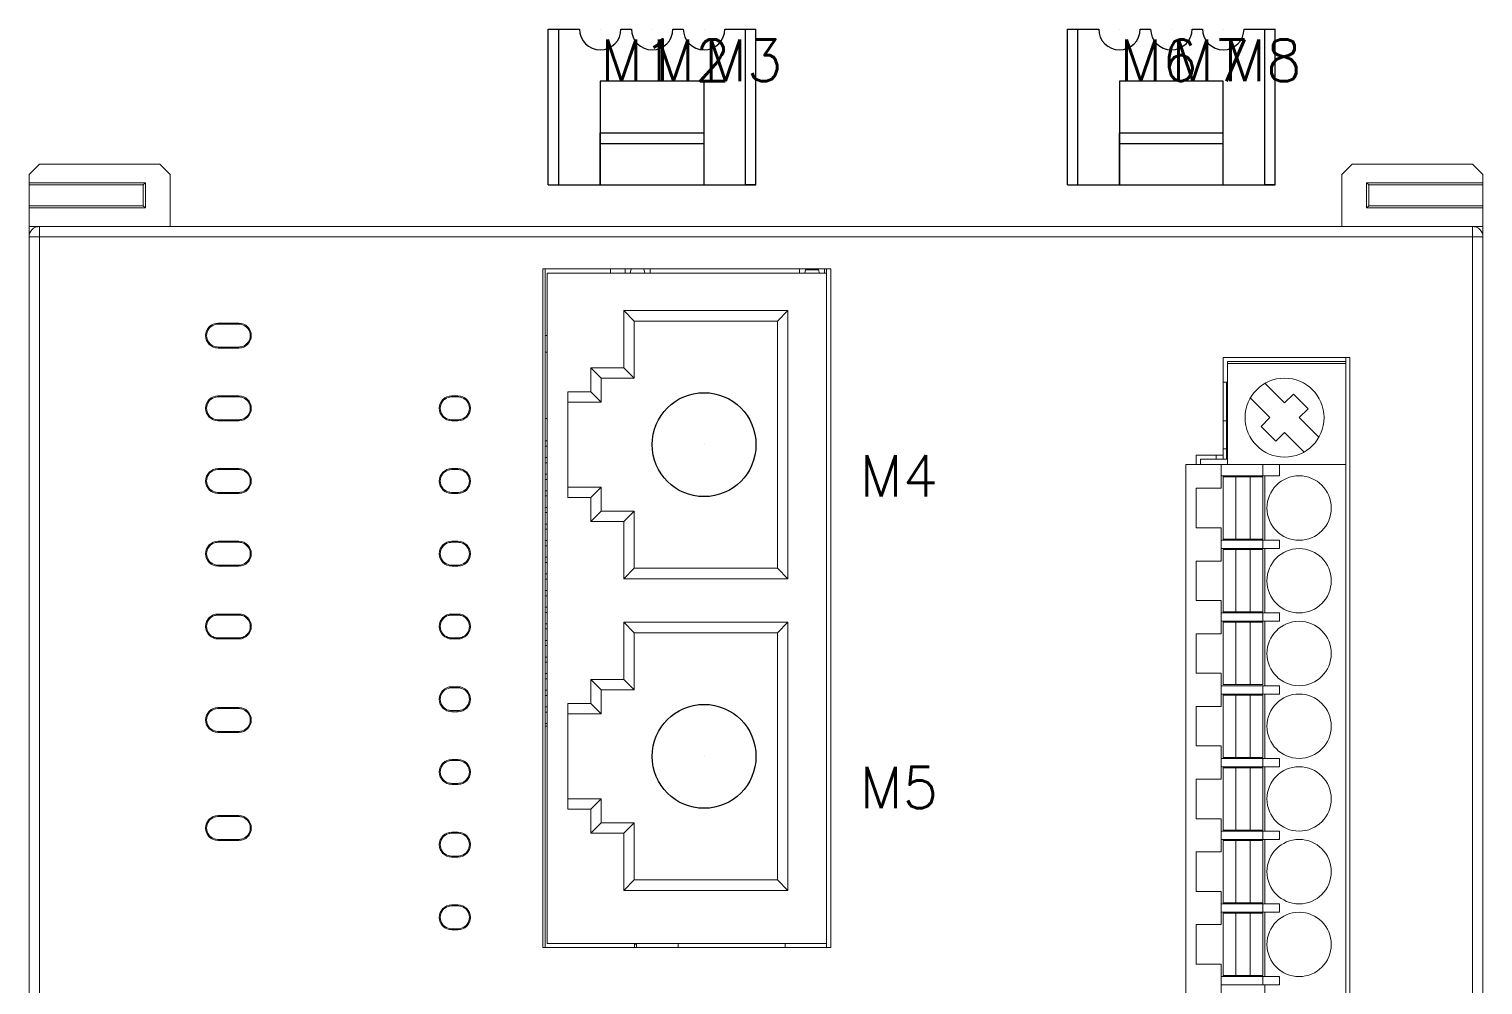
# Model space of a CAD drawing. Extents: x 0 to 111, y 0 to 103.
# Drawn here: x 0 to 70, y 56.5 to 102.5 of the extents above; entities that cross this region are included whole.
import ezdxf

# ---------------------------------------------------------------- set-up
doc = ezdxf.new("R2010")
doc.units = 0
doc.header["$LTSCALE"] = 4
doc.layers.get('0').update_dxf_attribs({"linetype": 'CONTINUOUS'})
doc.styles.get("Standard").update_dxf_attribs({"font": 'romans.shx'})

msp = doc.modelspace()

# ---------------------------------------------------------------- linework, layer by layer
for p, q in [((25, 95), (25, 102.5)), ((25, 102.5), (26.5, 102.5)), ((25.5, 95), (25.5, 102.5)), ((28.5, 102.5), (29, 102.5)), ((31, 102.5), (31.5, 102.5)), ((33.5, 102.5), (35, 102.5)), ((34.5, 95), (34.5, 102.5)), ((35, 95), (35, 102.5)), ((50, 95), (50, 102.5)), ((50, 102.5), (51.5, 102.5)), ((50.5, 95), (50.5, 102.5)), ((53.5, 102.5), (54, 102.5)), ((56, 102.5), (56.5, 102.5)), ((58.5, 102.5), (60, 102.5)), ((59.5, 95), (59.5, 102.5)), ((60, 95), (60, 102.5)), ((27.5, 100), (27.5, 95)), ((32.5, 100), (27.5, 100)), ((32.5, 95), (32.5, 100)), ((52.5, 100), (52.5, 95)), ((57.5, 100), (52.5, 100)), ((57.5, 95), (57.5, 100)), ((27.5, 95), (27.5, 97.5)), ((27.5, 97.5), (32.5, 97.5)), ((27.5, 97.5), (27.5, 97)), ((52.5, 95), (52.5, 97.5)), ((52.5, 97.5), (57.5, 97.5)), ((52.5, 97.5), (52.5, 97)), ((27.5, 97), (32.5, 97)), ((52.5, 97), (57.5, 97)), ((25, 95), (35, 95)), ((25, 95), (25.5, 95)), ((35, 95), (34.5, 95)), ((50, 95), (60, 95)), ((50, 95), (50.5, 95)), ((60, 95), (59.5, 95))]:
    msp.add_line(p, q)
at = {"color": 7, "linetype": 'Continuous', "lineweight": 0}
for p, q in [((0, 95.5), (0.5, 96)), ((0.5, 96), (6.3, 96)), ((6.8, 95.5), (6.3, 96)), ((63.2, 95.5), (63.7, 96)), ((63.7, 96), (69.5, 96)), ((70, 95.5), (69.5, 96)), ((0, 95.1), (0, 95.5)), ((6.8, 93), (6.8, 95.5)), ((63.2, 95.5), (63.2, 93)), ((70, 95.5), (70, 95.1)), ((0, 95), (0, 95.1)), ((5.6, 95.1), (0, 95.1)), ((0, 94), (0, 95)), ((5.5, 95), (0, 95)), ((5.6, 95.1), (5.5, 95)), ((5.5, 94), (5.5, 95)), ((5.6, 93.9), (5.6, 95.1)), ((70, 95.1), (64.4, 95.1)), ((64.4, 95.1), (64.5, 95)), ((64.4, 93.9), (64.4, 95.1)), ((64.5, 94), (64.5, 95)), ((64.5, 95), (70, 95)), ((70, 95.1), (70, 95)), ((70, 94), (70, 95)), ((0, 93.9), (0, 94)), ((5.5, 94), (0, 94)), ((0, 93), (0, 93.9)), ((5.6, 93.9), (0, 93.9)), ((5.6, 93.9), (5.5, 94)), ((64.4, 93.9), (64.5, 94)), ((70, 93.9), (64.4, 93.9)), ((64.5, 94), (70, 94)), ((70, 94), (70, 93.9)), ((70, 93.9), (70, 93)), ((0, 92.5), (0, 93)), ((0.5, 93), (0, 93)), ((0, 92.5), (0, 3.5)), ((0.5, 92.5), (0, 92.5)), ((69.5, 93), (0.5, 93)), ((0.5, 92.5), (0.5, 93)), ((69.5, 92.5), (0.5, 92.5)), ((0.5, 92.5), (0.5, 3.5)), ((69.5, 93), (70, 93)), ((69.5, 92.5), (69.5, 93)), ((69.5, 3.5), (69.5, 92.5)), ((69.5, 92.5), (70, 92.5)), ((70, 92.5), (70, 93)), ((70, 3.5), (70, 92.5)), ((24.74, 90.955), (24.74, 58.295)), ((38.6, 90.955), (24.74, 90.955)), ((24.85, 58.295), (24.85, 90.955)), ((24.94, 90.755), (24.94, 58.495)), ((38.4, 90.755), (24.94, 90.755)), ((28, 90.955), (28, 90.755)), ((28.7, 90.955), (28.7, 90.755)), ((28.947, 90.755), (28.997, 90.955)), ((29.653, 90.755), (29.603, 90.955)), ((29.9, 90.955), (29.9, 90.755)), ((37.1, 90.755), (37.1, 90.955)), ((37.347, 90.755), (37.388, 90.921)), ((37.388, 90.921), (38.001, 90.921)), ((38.001, 90.921), (38.012, 90.92)), ((38.012, 90.92), (38.012, 90.955)), ((38.053, 90.755), (38.012, 90.92)), ((38.3, 90.955), (38.3, 90.755)), ((38.4, 90.755), (38.4, 90.955)), ((38.4, 58.495), (38.4, 90.755)), ((38.6, 58.295), (38.6, 90.955)), ((28.64, 88.95), (36.54, 88.95)), ((29.14, 88.45), (28.64, 88.95)), ((28.64, 86.2), (28.64, 88.95)), ((36.04, 88.45), (36.54, 88.95)), ((36.54, 88.95), (36.54, 76.05)), ((9.1, 88.35), (9.1, 88.3)), ((10.1, 88.35), (9.1, 88.35)), ((10.1, 88.3), (9.1, 88.3)), ((10.1, 88.35), (10.1, 88.3)), ((29.14, 88.45), (36.04, 88.45)), ((29.14, 85.7), (29.14, 88.45)), ((36.04, 88.45), (36.04, 76.55)), ((24.94, 87.755), (24.85, 87.755)), ((9.1, 87.15), (9.1, 87.2)), ((9.1, 87.2), (10.1, 87.2)), ((9.1, 87.15), (10.1, 87.15)), ((10.1, 87.15), (10.1, 87.2)), ((24.85, 86.955), (24.94, 86.955)), ((27.54, 85.7), (27.04, 86.2)), ((27.04, 86.2), (28.64, 86.2)), ((27.04, 85.05), (27.04, 86.2)), ((29.14, 85.7), (28.64, 86.2)), ((63.6, 86.7), (57.5, 86.7)), ((57.5, 86.7), (57.5, 82)), ((57.7, 86.5), (57.7, 86.4)), ((63.4, 86.5), (57.7, 86.5)), ((57.7, 86.4), (63.4, 86.4)), ((57.7, 81.55), (57.7, 86.4)), ((63.4, 86.5), (63.4, 86.7)), ((63.4, 86.4), (63.4, 86.5)), ((63.4, 86.4), (63.4, 81.55)), ((63.6, 44.2), (63.6, 86.7)), ((27.54, 85.7), (29.14, 85.7)), ((27.54, 84.55), (27.54, 85.7)), ((57.65, 85.5), (57.5, 85.5)), ((57.7, 85.5), (57.65, 85.5)), ((57.65, 85.5), (57.65, 82.3)), ((60.45, 84.507), (59.515, 85.442)), ((9.1, 84.85), (9.1, 84.8)), ((10.1, 84.85), (9.1, 84.85)), ((10.1, 84.8), (9.1, 84.8)), ((10.1, 84.85), (10.1, 84.8)), ((20.35, 84.85), (20.35, 84.8)), ((20.65, 84.85), (20.35, 84.85)), ((20.65, 84.8), (20.35, 84.8)), ((20.65, 84.85), (20.65, 84.8)), ((25.94, 79.95), (25.94, 85.05)), ((25.94, 85.05), (27.04, 85.05)), ((27.54, 84.55), (27.04, 85.05)), ((58.8, 84.743), (58.808, 84.735)), ((58.808, 84.735), (59.743, 83.8)), ((60.874, 84.931), (60.45, 84.507)), ((61.581, 84.224), (60.874, 84.931)), ((25.94, 84.55), (27.54, 84.55)), ((61.157, 83.8), (61.581, 84.224)), ((9.1, 83.65), (9.1, 83.7)), ((9.1, 83.7), (10.1, 83.7)), ((9.1, 83.65), (10.1, 83.65)), ((10.1, 83.65), (10.1, 83.7)), ((20.35, 83.65), (20.35, 83.7)), ((20.35, 83.7), (20.65, 83.7)), ((20.35, 83.65), (20.65, 83.65)), ((20.65, 83.65), (20.65, 83.7)), ((24.85, 83.755), (24.94, 83.755)), ((57.65, 83.65), (57.5, 83.65)), ((59.743, 83.8), (59.319, 83.376)), ((59.319, 83.376), (60.026, 82.669)), ((62.092, 82.865), (61.157, 83.8)), ((24.85, 82.68), (24.94, 82.68)), ((60.026, 82.669), (60.45, 83.093)), ((60.45, 83.093), (61.385, 82.158)), ((62.1, 82.857), (62.092, 82.865)), ((24.85, 82.43), (24.94, 82.43)), ((57.5, 82), (56.2, 82)), ((56.2, 82), (56.2, 81.55)), ((57.15, 82), (57.15, 81.8)), ((57.5, 82.3), (57.65, 82.3)), ((57.5, 82), (57.5, 81.8)), ((57.65, 81.8), (57.65, 82.3)), ((57.7, 82.3), (57.65, 82.3)), ((9.1, 81.35), (9.1, 81.3)), ((10.1, 81.35), (9.1, 81.35)), ((10.1, 81.3), (9.1, 81.3)), ((10.1, 81.35), (10.1, 81.3)), ((20.35, 81.35), (20.35, 81.3)), ((20.65, 81.35), (20.35, 81.35)), ((20.65, 81.3), (20.35, 81.3)), ((20.65, 81.35), (20.65, 81.3)), ((24.85, 81.88), (24.94, 81.88)), ((24.85, 81.63), (24.94, 81.63)), ((55.7, 81.55), (57.4, 81.55)), ((55.7, 49.35), (55.7, 81.55)), ((56.4, 81.55), (56.4, 81.8)), ((57.7, 81.8), (56.4, 81.8)), ((57.4, 81.55), (59.4, 81.55)), ((57.4, 81), (57.4, 81.55)), ((59.4, 81.55), (60.2, 81.55)), ((59.4, 81), (59.4, 81.55)), ((60.2, 81.55), (63.4, 81.55)), ((60.2, 81.55), (60.2, 81)), ((63.4, 49.35), (63.4, 81.55)), ((24.85, 81.08), (24.94, 81.08)), ((24.85, 80.83), (24.94, 80.83)), ((57.4, 81), (57.4, 80.4)), ((57.4, 81), (59.4, 81)), ((57.5, 80.95), (58.1, 80.95)), ((57.5, 77.95), (57.5, 80.95)), ((57.5, 77.95), (57.5, 80.95)), ((58.1, 77.95), (58.1, 80.95)), ((58.1, 77.95), (58.1, 80.95)), ((58.1, 80.95), (58.8, 80.95)), ((58.8, 80.95), (59.4, 80.95)), ((58.8, 77.95), (58.8, 80.95)), ((58.8, 77.95), (58.8, 80.95)), ((59.4, 81), (59.5, 81)), ((59.4, 77.95), (59.4, 80.95)), ((59.5, 77.9), (59.5, 81)), ((59.5, 81), (60.2, 81)), ((9.1, 80.15), (9.1, 80.2)), ((9.1, 80.2), (10.1, 80.2)), ((9.1, 80.15), (10.1, 80.15)), ((10.1, 80.15), (10.1, 80.2)), ((20.35, 80.15), (20.35, 80.2)), ((20.35, 80.2), (20.65, 80.2)), ((20.35, 80.15), (20.65, 80.15)), ((20.65, 80.15), (20.65, 80.2)), ((24.85, 80.28), (24.94, 80.28)), ((24.85, 80.03), (24.94, 80.03)), ((27.54, 80.45), (25.94, 80.45)), ((27.04, 79.95), (25.94, 79.95)), ((27.54, 80.45), (27.04, 79.95)), ((27.04, 78.8), (27.04, 79.95)), ((27.54, 79.3), (27.54, 80.45)), ((57.4, 80.4), (56.2, 80.4)), ((56.2, 80.4), (56.2, 78.5)), ((24.85, 79.48), (24.94, 79.48)), ((24.85, 79.23), (24.94, 79.23)), ((27.54, 79.3), (27.04, 78.8)), ((29.14, 79.3), (27.54, 79.3)), ((29.14, 79.3), (28.64, 78.8)), ((29.14, 76.55), (29.14, 79.3)), ((24.85, 78.68), (24.94, 78.68)), ((24.85, 78.43), (24.94, 78.43)), ((28.64, 78.8), (27.04, 78.8)), ((28.64, 76.05), (28.64, 78.8)), ((56.2, 78.5), (57.4, 78.5)), ((57.4, 78.5), (57.4, 77.9)), ((9.1, 77.85), (9.1, 77.8)), ((10.1, 77.85), (9.1, 77.85)), ((10.1, 77.8), (9.1, 77.8)), ((10.1, 77.85), (10.1, 77.8)), ((20.35, 77.85), (20.35, 77.8)), ((20.65, 77.85), (20.35, 77.85)), ((20.65, 77.8), (20.35, 77.8)), ((20.65, 77.85), (20.65, 77.8)), ((24.85, 77.88), (24.94, 77.88)), ((57.4, 77.5), (57.4, 77.9)), ((57.4, 77.9), (59.4, 77.9)), ((57.5, 77.95), (58.1, 77.95)), ((58.1, 77.95), (58.8, 77.95)), ((58.8, 77.95), (59.4, 77.95)), ((59.4, 77.9), (59.5, 77.9)), ((59.4, 77.5), (59.4, 77.9)), ((59.5, 77.9), (60.2, 77.9)), ((60.2, 77.9), (60.2, 77.5)), ((24.85, 77.63), (24.94, 77.63)), ((24.85, 77.08), (24.94, 77.08)), ((57.4, 77.5), (57.4, 76.9)), ((57.4, 77.5), (59.4, 77.5)), ((57.5, 77.45), (58.1, 77.45)), ((57.5, 74.45), (57.5, 77.45)), ((57.5, 74.45), (57.5, 77.45)), ((58.1, 74.45), (58.1, 77.45)), ((58.1, 74.45), (58.1, 77.45)), ((58.1, 77.45), (58.8, 77.45)), ((58.8, 77.45), (59.4, 77.45)), ((58.8, 74.45), (58.8, 77.45)), ((58.8, 74.45), (58.8, 77.45)), ((59.4, 77.5), (59.5, 77.5)), ((59.4, 74.45), (59.4, 77.45)), ((59.5, 74.4), (59.5, 77.5)), ((59.5, 77.5), (60.2, 77.5)), ((9.1, 76.65), (9.1, 76.7)), ((9.1, 76.7), (10.1, 76.7)), ((9.1, 76.65), (10.1, 76.65)), ((10.1, 76.65), (10.1, 76.7)), ((20.35, 76.65), (20.35, 76.7)), ((20.35, 76.7), (20.65, 76.7)), ((20.35, 76.65), (20.65, 76.65)), ((20.65, 76.65), (20.65, 76.7)), ((24.85, 76.83), (24.94, 76.83)), ((29.14, 76.55), (28.64, 76.05)), ((36.04, 76.55), (29.14, 76.55)), ((36.04, 76.55), (36.54, 76.05)), ((57.4, 76.9), (56.2, 76.9)), ((56.2, 76.9), (56.2, 75)), ((24.85, 76.28), (24.94, 76.28)), ((24.85, 76.03), (24.94, 76.03)), ((36.54, 76.05), (28.64, 76.05)), ((24.85, 75.48), (24.94, 75.48)), ((24.85, 75.23), (24.94, 75.23)), ((56.2, 75), (57.4, 75)), ((57.4, 75), (57.4, 74.4)), ((9.1, 74.35), (9.1, 74.3)), ((10.1, 74.35), (9.1, 74.35)), ((10.1, 74.3), (9.1, 74.3)), ((10.1, 74.35), (10.1, 74.3)), ((20.35, 74.35), (20.35, 74.3)), ((20.65, 74.35), (20.35, 74.35)), ((20.65, 74.3), (20.35, 74.3)), ((20.65, 74.35), (20.65, 74.3)), ((24.85, 74.68), (24.94, 74.68)), ((24.85, 74.43), (24.94, 74.43)), ((57.4, 74), (57.4, 74.4)), ((57.4, 74.4), (59.4, 74.4)), ((57.5, 74.45), (58.1, 74.45)), ((58.1, 74.45), (58.8, 74.45)), ((58.8, 74.45), (59.4, 74.45)), ((59.4, 74.4), (59.5, 74.4)), ((59.4, 74), (59.4, 74.4)), ((59.5, 74.4), (60.2, 74.4)), ((60.2, 74.4), (60.2, 74)), ((24.85, 73.88), (24.94, 73.88)), ((24.85, 73.63), (24.94, 73.63)), ((28.64, 73.95), (36.54, 73.95)), ((28.64, 71.2), (28.64, 73.95)), ((29.14, 73.45), (28.64, 73.95)), ((36.04, 73.45), (36.54, 73.95)), ((36.54, 73.95), (36.54, 61.05)), ((57.4, 74), (57.4, 73.4)), ((57.4, 74), (59.4, 74)), ((57.5, 73.95), (58.1, 73.95)), ((57.5, 70.95), (57.5, 73.95)), ((57.5, 70.95), (57.5, 73.95)), ((58.1, 70.95), (58.1, 73.95)), ((58.1, 70.95), (58.1, 73.95)), ((58.1, 73.95), (58.8, 73.95)), ((58.8, 73.95), (59.4, 73.95)), ((58.8, 70.95), (58.8, 73.95)), ((58.8, 70.95), (58.8, 73.95)), ((59.4, 74), (59.5, 74)), ((59.4, 70.95), (59.4, 73.95)), ((59.5, 70.9), (59.5, 74)), ((59.5, 74), (60.2, 74)), ((9.1, 73.15), (9.1, 73.2)), ((9.1, 73.2), (10.1, 73.2)), ((9.1, 73.15), (10.1, 73.15)), ((10.1, 73.15), (10.1, 73.2)), ((20.35, 73.15), (20.35, 73.2)), ((20.35, 73.2), (20.65, 73.2)), ((20.35, 73.15), (20.65, 73.15)), ((20.65, 73.15), (20.65, 73.2)), ((24.85, 73.08), (24.94, 73.08)), ((24.85, 72.83), (24.94, 72.83)), ((29.14, 70.7), (29.14, 73.45)), ((29.14, 73.45), (36.04, 73.45)), ((36.04, 73.45), (36.04, 61.55)), ((57.4, 73.4), (56.2, 73.4)), ((56.2, 73.4), (56.2, 71.5)), ((24.85, 72.28), (24.94, 72.28)), ((24.85, 72.03), (24.94, 72.03)), ((24.85, 71.48), (24.94, 71.48)), ((56.2, 71.5), (57.4, 71.5)), ((57.4, 71.5), (57.4, 70.9)), ((20.35, 70.85), (20.35, 70.8)), ((20.65, 70.85), (20.35, 70.85)), ((20.65, 70.8), (20.35, 70.8)), ((20.65, 70.85), (20.65, 70.8)), ((24.85, 71.23), (24.94, 71.23)), ((27.04, 71.2), (28.64, 71.2)), ((27.04, 70.05), (27.04, 71.2)), ((27.54, 70.7), (27.04, 71.2)), ((29.14, 70.7), (28.64, 71.2)), ((57.4, 70.5), (57.4, 70.9)), ((57.4, 70.9), (59.4, 70.9)), ((57.5, 70.95), (58.1, 70.95)), ((58.1, 70.95), (58.8, 70.95)), ((58.8, 70.95), (59.4, 70.95)), ((59.4, 70.9), (59.5, 70.9)), ((59.4, 70.5), (59.4, 70.9)), ((59.5, 70.9), (60.2, 70.9)), ((60.2, 70.9), (60.2, 70.5)), ((24.85, 70.68), (24.94, 70.68)), ((24.85, 70.43), (24.94, 70.43)), ((25.94, 64.95), (25.94, 70.05)), ((25.94, 70.05), (27.04, 70.05)), ((27.54, 69.55), (27.04, 70.05)), ((27.54, 70.7), (29.14, 70.7)), ((27.54, 69.55), (27.54, 70.7)), ((57.4, 70.5), (57.4, 69.9)), ((57.4, 70.5), (59.4, 70.5)), ((57.5, 70.45), (58.1, 70.45)), ((57.5, 67.45), (57.5, 70.45)), ((57.5, 67.45), (57.5, 70.45)), ((58.1, 67.45), (58.1, 70.45)), ((58.1, 67.45), (58.1, 70.45)), ((58.1, 70.45), (58.8, 70.45)), ((58.8, 70.45), (59.4, 70.45)), ((58.8, 67.45), (58.8, 70.45)), ((58.8, 67.45), (58.8, 70.45)), ((59.4, 70.5), (59.5, 70.5)), ((59.4, 67.45), (59.4, 70.45)), ((59.5, 67.4), (59.5, 70.5)), ((59.5, 70.5), (60.2, 70.5)), ((9.1, 69.85), (9.1, 69.8)), ((10.1, 69.85), (9.1, 69.85)), ((10.1, 69.8), (9.1, 69.8)), ((10.1, 69.85), (10.1, 69.8)), ((20.35, 69.65), (20.35, 69.7)), ((20.35, 69.7), (20.65, 69.7)), ((20.35, 69.65), (20.65, 69.65)), ((20.65, 69.65), (20.65, 69.7)), ((24.85, 69.88), (24.94, 69.88)), ((24.85, 69.63), (24.94, 69.63)), ((25.94, 69.55), (27.54, 69.55)), ((57.4, 69.9), (56.2, 69.9)), ((56.2, 69.9), (56.2, 68)), ((9.1, 68.65), (9.1, 68.7)), ((9.1, 68.7), (10.1, 68.7)), ((9.1, 68.65), (10.1, 68.65)), ((10.1, 68.65), (10.1, 68.7)), ((24.85, 69.08), (24.94, 69.08)), ((24.85, 68.955), (24.94, 68.955)), ((56.2, 68), (57.4, 68)), ((57.4, 68), (57.4, 67.4)), ((20.35, 67.35), (20.35, 67.3)), ((20.65, 67.35), (20.35, 67.35)), ((20.65, 67.3), (20.35, 67.3)), ((20.65, 67.35), (20.65, 67.3)), ((57.4, 67), (57.4, 67.4)), ((57.4, 67.4), (59.4, 67.4)), ((57.5, 67.45), (58.1, 67.45)), ((58.1, 67.45), (58.8, 67.45)), ((58.8, 67.45), (59.4, 67.45)), ((59.4, 67.4), (59.5, 67.4)), ((59.4, 67), (59.4, 67.4)), ((59.5, 67.4), (60.2, 67.4)), ((60.2, 67.4), (60.2, 67)), ((57.4, 67), (57.4, 66.4)), ((57.4, 67), (59.4, 67)), ((57.5, 66.95), (58.1, 66.95)), ((57.5, 63.95), (57.5, 66.95)), ((57.5, 63.95), (57.5, 66.95)), ((58.1, 63.95), (58.1, 66.95)), ((58.1, 63.95), (58.1, 66.95)), ((58.1, 66.95), (58.8, 66.95)), ((58.8, 66.95), (59.4, 66.95)), ((58.8, 63.95), (58.8, 66.95)), ((58.8, 63.95), (58.8, 66.95)), ((59.4, 67), (59.5, 67)), ((59.4, 63.95), (59.4, 66.95)), ((59.5, 63.9), (59.5, 67)), ((59.5, 67), (60.2, 67)), ((20.35, 66.15), (20.35, 66.2)), ((20.35, 66.2), (20.65, 66.2)), ((20.35, 66.15), (20.65, 66.15)), ((20.65, 66.15), (20.65, 66.2)), ((57.4, 66.4), (56.2, 66.4)), ((56.2, 66.4), (56.2, 64.5)), ((27.54, 65.45), (25.94, 65.45)), ((27.54, 65.45), (27.04, 64.95)), ((27.54, 64.3), (27.54, 65.45)), ((9.1, 64.65), (9.1, 64.6)), ((10.1, 64.65), (9.1, 64.65)), ((10.1, 64.6), (9.1, 64.6)), ((10.1, 64.65), (10.1, 64.6)), ((27.04, 64.95), (25.94, 64.95)), ((27.04, 63.8), (27.04, 64.95)), ((56.2, 64.5), (57.4, 64.5)), ((57.4, 64.5), (57.4, 63.9)), ((20.35, 63.85), (20.35, 63.8)), ((20.65, 63.85), (20.35, 63.85)), ((20.65, 63.8), (20.35, 63.8)), ((20.65, 63.85), (20.65, 63.8)), ((27.54, 64.3), (27.04, 63.8)), ((28.64, 63.8), (27.04, 63.8)), ((29.14, 64.3), (27.54, 64.3)), ((29.14, 64.3), (28.64, 63.8)), ((28.64, 61.05), (28.64, 63.8)), ((29.14, 61.55), (29.14, 64.3)), ((57.4, 63.5), (57.4, 63.9)), ((57.4, 63.9), (59.4, 63.9)), ((57.5, 63.95), (58.1, 63.95)), ((58.1, 63.95), (58.8, 63.95)), ((58.8, 63.95), (59.4, 63.95)), ((59.4, 63.9), (59.5, 63.9)), ((59.4, 63.5), (59.4, 63.9)), ((59.5, 63.9), (60.2, 63.9)), ((60.2, 63.9), (60.2, 63.5)), ((9.1, 63.45), (9.1, 63.5)), ((9.1, 63.5), (10.1, 63.5)), ((9.1, 63.45), (10.1, 63.45)), ((10.1, 63.45), (10.1, 63.5)), ((57.4, 63.5), (57.4, 62.9)), ((57.4, 63.5), (59.4, 63.5)), ((57.5, 63.45), (58.1, 63.45)), ((57.5, 60.45), (57.5, 63.45)), ((57.5, 60.45), (57.5, 63.45)), ((58.1, 60.45), (58.1, 63.45)), ((58.1, 60.45), (58.1, 63.45)), ((58.1, 63.45), (58.8, 63.45)), ((58.8, 63.45), (59.4, 63.45)), ((58.8, 60.45), (58.8, 63.45)), ((58.8, 60.45), (58.8, 63.45)), ((59.4, 63.5), (59.5, 63.5)), ((59.4, 60.45), (59.4, 63.45)), ((59.5, 60.4), (59.5, 63.5)), ((59.5, 63.5), (60.2, 63.5)), ((20.35, 62.65), (20.35, 62.7)), ((20.35, 62.7), (20.65, 62.7)), ((20.35, 62.65), (20.65, 62.65)), ((20.65, 62.65), (20.65, 62.7)), ((57.4, 62.9), (56.2, 62.9)), ((56.2, 62.9), (56.2, 61)), ((29.14, 61.55), (28.64, 61.05)), ((36.54, 61.05), (28.64, 61.05)), ((36.04, 61.55), (29.14, 61.55)), ((36.04, 61.55), (36.54, 61.05)), ((56.2, 61), (57.4, 61)), ((57.4, 61), (57.4, 60.4)), ((20.35, 60.35), (20.35, 60.3)), ((20.65, 60.35), (20.35, 60.35)), ((20.65, 60.3), (20.35, 60.3)), ((20.65, 60.35), (20.65, 60.3)), ((57.4, 60), (57.4, 60.4)), ((57.4, 60.4), (59.4, 60.4)), ((57.5, 60.45), (58.1, 60.45)), ((58.1, 60.45), (58.8, 60.45)), ((58.8, 60.45), (59.4, 60.45)), ((59.4, 60.4), (59.5, 60.4)), ((59.4, 60), (59.4, 60.4)), ((59.5, 60.4), (60.2, 60.4)), ((60.2, 60.4), (60.2, 60)), ((57.4, 60), (57.4, 59.4)), ((57.4, 60), (59.4, 60)), ((57.5, 59.95), (58.1, 59.95)), ((57.5, 56.95), (57.5, 59.95)), ((57.5, 56.95), (57.5, 59.95)), ((58.1, 56.95), (58.1, 59.95)), ((58.1, 56.95), (58.1, 59.95)), ((58.1, 59.95), (58.8, 59.95)), ((58.8, 59.95), (59.4, 59.95)), ((58.8, 56.95), (58.8, 59.95)), ((58.8, 56.95), (58.8, 59.95)), ((59.4, 60), (59.5, 60)), ((59.4, 56.95), (59.4, 59.95)), ((59.5, 56.9), (59.5, 60)), ((59.5, 60), (60.2, 60)), ((20.35, 59.15), (20.35, 59.2)), ((20.35, 59.2), (20.65, 59.2)), ((20.35, 59.15), (20.65, 59.15)), ((20.65, 59.15), (20.65, 59.2)), ((57.4, 59.4), (56.2, 59.4)), ((56.2, 59.4), (56.2, 57.5)), ((24.74, 58.295), (38.6, 58.295)), ((24.94, 58.495), (38.4, 58.495)), ((29.15, 58.295), (29.15, 58.495)), ((29.15, 58.455), (29.25, 58.455)), ((29.25, 58.495), (29.25, 58.295)), ((31.25, 58.495), (31.25, 58.295)), ((36.4, 58.495), (36.4, 58.295)), ((38.4, 58.295), (38.4, 58.495)), ((56.2, 57.5), (57.4, 57.5)), ((57.4, 57.5), (57.4, 56.9)), ((57.4, 56.5), (57.4, 56.9)), ((57.4, 56.9), (59.4, 56.9)), ((57.5, 56.95), (58.1, 56.95)), ((58.1, 56.95), (58.8, 56.95)), ((58.8, 56.95), (59.4, 56.95)), ((59.4, 56.9), (59.5, 56.9)), ((59.4, 56.5), (59.4, 56.9)), ((59.5, 56.9), (60.2, 56.9)), ((60.2, 56.9), (60.2, 56.5)), ((57.4, 56.5), (57.4, 55.9)), ((57.4, 56.5), (59.4, 56.5)), ((59.4, 56.5), (59.5, 56.5)), ((59.5, 53.4), (59.5, 56.5)), ((59.5, 56.5), (60.2, 56.5))]:
    msp.add_line(p, q, dxfattribs=at)
for centre in [(32.5, 82.5), (32.5, 67.5)]:
    msp.add_circle(centre, 2.5)
for centre in [(27.5, 102.5), (30, 102.5), (32.5, 102.5), (52.5, 102.5), (55, 102.5), (57.5, 102.5)]:
    msp.add_arc(centre, 1, 180, 0)
for centre, radius, start, end in [((0.5, 92.5), 0.5, 90, 180), ((69.5, 92.5), 0.5, 0, 90), ((69.5, 92.5), 0.5, 0, 90), ((9.1, 87.75), 0.6, 90, 270), ((9.1, 87.75), 0.55, 108, 252), ((9.1, 87.75), 0.55, 90, 108), ((10.1, 87.75), 0.6, 270, 90), ((10.1, 87.75), 0.55, 72, 90), ((10.1, 87.75), 0.55, 288, 72), ((9.1, 87.75), 0.55, 252, 270), ((10.1, 87.75), 0.55, 270, 288), ((60.45, 83.8), 1.9, 0, 180), ((9.1, 84.25), 0.6, 90, 270), ((9.1, 84.25), 0.55, 108, 252), ((9.1, 84.25), 0.55, 90, 108), ((10.1, 84.25), 0.6, 270, 90), ((10.1, 84.25), 0.55, 72, 90), ((10.1, 84.25), 0.55, 288, 72), ((20.35, 84.25), 0.6, 90, 270), ((20.35, 84.25), 0.55, 108, 252), ((20.35, 84.25), 0.55, 90, 108), ((20.65, 84.25), 0.6, 270, 90), ((20.65, 84.25), 0.55, 72, 90), ((20.65, 84.25), 0.55, 288, 72), ((9.1, 84.25), 0.55, 252, 270), ((10.1, 84.25), 0.55, 270, 288), ((20.35, 84.25), 0.55, 252, 270), ((20.65, 84.25), 0.55, 270, 288), ((60.45, 83.8), 1.9, 180, 0), ((9.1, 80.75), 0.6, 90, 270), ((9.1, 80.75), 0.55, 108, 252), ((9.1, 80.75), 0.55, 90, 108), ((10.1, 80.75), 0.6, 270, 90), ((10.1, 80.75), 0.55, 72, 90), ((10.1, 80.75), 0.55, 288, 72), ((20.35, 80.75), 0.6, 90, 270), ((20.35, 80.75), 0.55, 108, 252), ((20.35, 80.75), 0.55, 90, 108), ((20.65, 80.75), 0.6, 270, 90), ((20.65, 80.75), 0.55, 72, 90), ((20.65, 80.75), 0.55, 288, 72), ((61.15, 79.45), 1.55, 0, 180), ((9.1, 80.75), 0.55, 252, 270), ((10.1, 80.75), 0.55, 270, 288), ((20.35, 80.75), 0.55, 252, 270), ((20.65, 80.75), 0.55, 270, 288), ((61.15, 79.45), 1.55, 180, 0), ((9.1, 77.25), 0.6, 90, 270), ((9.1, 77.25), 0.55, 108, 252), ((9.1, 77.25), 0.55, 90, 108), ((10.1, 77.25), 0.6, 270, 90), ((10.1, 77.25), 0.55, 72, 90), ((10.1, 77.25), 0.55, 288, 72), ((20.35, 77.25), 0.6, 90, 270), ((20.35, 77.25), 0.55, 108, 252), ((20.35, 77.25), 0.55, 90, 108), ((20.65, 77.25), 0.6, 270, 90), ((20.65, 77.25), 0.55, 72, 90), ((20.65, 77.25), 0.55, 288, 72), ((61.15, 75.95), 1.55, 0, 180), ((9.1, 77.25), 0.55, 252, 270), ((10.1, 77.25), 0.55, 270, 288), ((20.35, 77.25), 0.55, 252, 270), ((20.65, 77.25), 0.55, 270, 288), ((61.15, 75.95), 1.55, 180, 0), ((9.1, 73.75), 0.6, 90, 270), ((9.1, 73.75), 0.55, 108, 252), ((9.1, 73.75), 0.55, 90, 108), ((10.1, 73.75), 0.6, 270, 90), ((10.1, 73.75), 0.55, 72, 90), ((10.1, 73.75), 0.55, 288, 72), ((20.35, 73.75), 0.6, 90, 270), ((20.35, 73.75), 0.55, 108, 252), ((20.35, 73.75), 0.55, 90, 108), ((20.65, 73.75), 0.6, 270, 90), ((20.65, 73.75), 0.55, 72, 90), ((20.65, 73.75), 0.55, 288, 72), ((61.15, 72.45), 1.55, 0, 180), ((9.1, 73.75), 0.55, 252, 270), ((10.1, 73.75), 0.55, 270, 288), ((20.35, 73.75), 0.55, 252, 270), ((20.65, 73.75), 0.55, 270, 288), ((61.15, 72.45), 1.55, 180, 0), ((20.35, 70.25), 0.6, 90, 270), ((20.35, 70.25), 0.55, 108, 252), ((20.35, 70.25), 0.55, 90, 108), ((20.65, 70.25), 0.6, 270, 90), ((20.65, 70.25), 0.55, 72, 90), ((20.65, 70.25), 0.55, 288, 72), ((61.15, 68.95), 1.55, 0, 180), ((9.1, 69.25), 0.6, 90, 270), ((9.1, 69.25), 0.55, 108, 252), ((9.1, 69.25), 0.55, 90, 108), ((10.1, 69.25), 0.6, 270, 90), ((10.1, 69.25), 0.55, 72, 90), ((10.1, 69.25), 0.55, 288, 72), ((20.35, 70.25), 0.55, 252, 270), ((20.65, 70.25), 0.55, 270, 288), ((9.1, 69.25), 0.55, 252, 270), ((10.1, 69.25), 0.55, 270, 288), ((61.15, 68.95), 1.55, 180, 0), ((20.35, 66.75), 0.6, 90, 270), ((20.35, 66.75), 0.55, 108, 252), ((20.35, 66.75), 0.55, 90, 108), ((20.65, 66.75), 0.6, 270, 90), ((20.65, 66.75), 0.55, 72, 90), ((20.65, 66.75), 0.55, 288, 72), ((61.15, 65.45), 1.55, 0, 180), ((20.35, 66.75), 0.55, 252, 270), ((20.65, 66.75), 0.55, 270, 288), ((61.15, 65.45), 1.55, 180, 0), ((9.1, 64.05), 0.6, 90, 270), ((9.1, 64.05), 0.55, 108, 252), ((9.1, 64.05), 0.55, 90, 108), ((10.1, 64.05), 0.6, 270, 90), ((10.1, 64.05), 0.55, 72, 90), ((10.1, 64.05), 0.55, 288, 72), ((20.35, 63.25), 0.6, 90, 270), ((20.35, 63.25), 0.55, 108, 252), ((20.35, 63.25), 0.55, 90, 108), ((20.65, 63.25), 0.6, 270, 90), ((20.65, 63.25), 0.55, 72, 90), ((20.65, 63.25), 0.55, 288, 72), ((9.1, 64.05), 0.55, 252, 270), ((10.1, 64.05), 0.55, 270, 288), ((61.15, 61.95), 1.55, 0, 180), ((20.35, 63.25), 0.55, 252, 270), ((20.65, 63.25), 0.55, 270, 288), ((61.15, 61.95), 1.55, 180, 0), ((20.35, 59.75), 0.6, 90, 270), ((20.35, 59.75), 0.55, 108, 252), ((20.35, 59.75), 0.55, 90, 108), ((20.65, 59.75), 0.6, 270, 90), ((20.65, 59.75), 0.55, 72, 90), ((20.65, 59.75), 0.55, 288, 72), ((61.15, 58.45), 1.55, 0, 180), ((20.35, 59.75), 0.55, 252, 270), ((20.65, 59.75), 0.55, 270, 288), ((61.15, 58.45), 1.55, 180, 0)]:
    msp.add_arc(centre, radius, start, end, dxfattribs=at)

# ---------------------------------------------------------------- texts
at = {"flags": 9}
for tag, p in [('F1', (27.5, 102.5)), ('F2', (30, 102.5)), ('F3', (32.5, 102.5)), ('F6', (52.5, 102.5)), ('F7', (55, 102.5)), ('F8', (57.5, 102.5)), ('F4', (32.5, 82.5)), ('F5', (32.5, 67.5))]:
    msp.add_attdef(tag, p, '', height=0.00001, dxfattribs=at)
at = {"color": 4, "flags": 8}
for tag, p in [('M1', (27.5, 100)), ('M2', (30, 100)), ('M3', (32.5, 100)), ('M6', (52.5, 100)), ('M7', (55, 100)), ('M8', (57.5, 100)), ('M4', (40, 80)), ('M5', (40, 65))]:
    msp.add_attdef(tag, p, '', height=2, dxfattribs=at)

doc.saveas('drawing.dxf')
